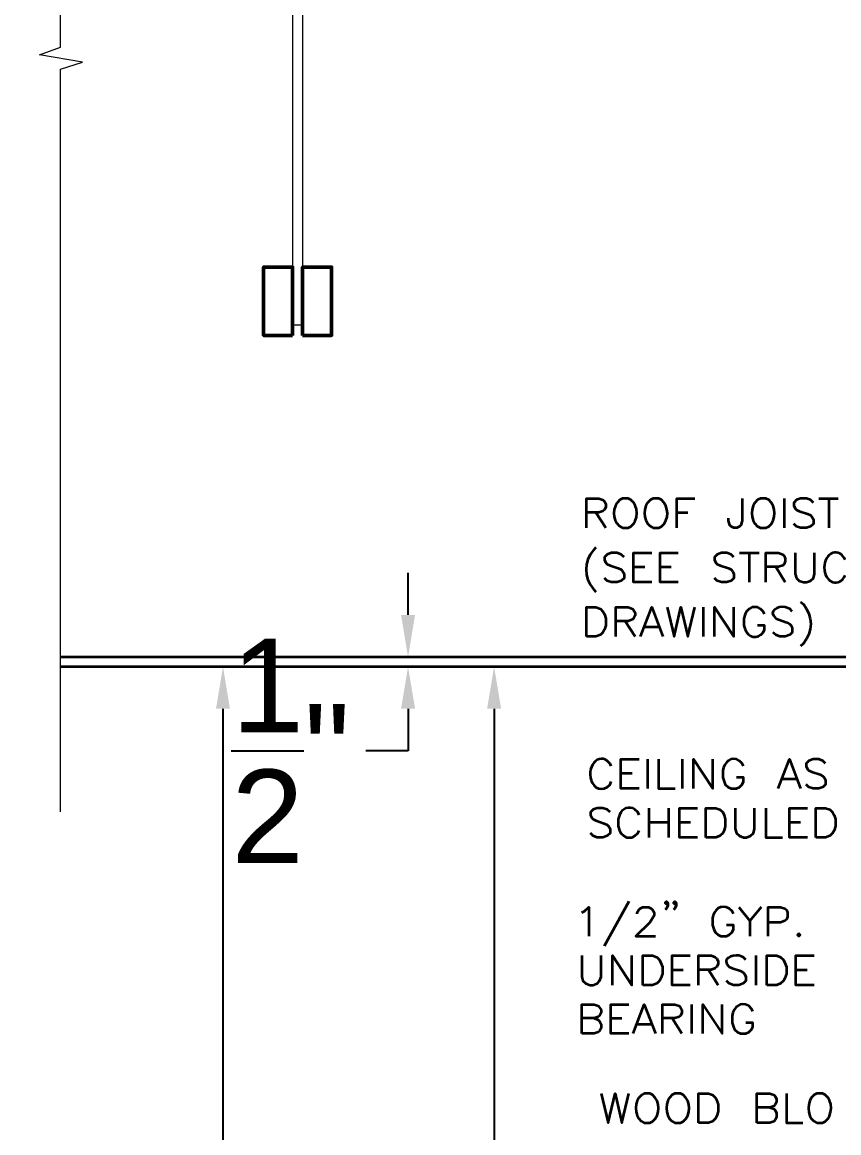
# Model space of a CAD drawing. Header units: inches. Extents: x 5 to 516, y -193 to 129.
# Drawn here: x 85.855 to 89.349, y -182.222 to -177.474 of the extents above; entities that cross this region are included whole.
import ezdxf

# ---------------------------------------------------------------- set-up
doc = ezdxf.new("R2010")
doc.units = ezdxf.units.IN
doc.header["$MEASUREMENT"] = 0
doc.layers.add('Highlight', color=210, linetype='Continuous')
doc.layers.add('PDF8_Geometry', color=7, linetype='Continuous')
doc.styles.get("Standard").update_dxf_attribs({"font": 'arial.ttf'})
doc.dimstyles.get("Standard").update_dxf_attribs({"dimtxt": 0.4, "dimasz": 0.18, "dimexe": 0.18, "dimexo": 0.0625, "dimgap": 0.09, "dimtad": 0, "dimtih": 1, "dimtoh": 1, "dimdec": 4, "dimlfac": 12, "dimzin": 0, "dimdsep": 46, "dimlunit": 4, "dimtxsty": 'Standard', "dimcen": 0.09, "dimadec": 3, "dimazin": 0, "dimtfac": 1, "dimtdec": 4, "dimtofl": 0, "dimtmove": 0, "dimatfit": 3, "dimfxl": 1, "dimtolj": 1, "dimtzin": 0, "dimarcsym": 0})

# ---------------------------------------------------------------- blocks, each defined once
blk = doc.blocks.new('*D117')
at = {"layer": 'Defpoints', "color": 0, "transparency": 16777216}
for p in [(86.7141, -180.2291), (86.7141, -180.2291), (86.7141, -189.8458)]:
    blk.add_point(p, dxfattribs=at)
at = {"layer": 'Highlight', "color": 0, "lineweight": -2, "transparency": 16777216}
for p, q in [((86.6516, -180.2291), (86.5341, -180.2291)), ((86.7141, -180.4091), (86.7141, -184.4688)), ((86.7141, -189.6658), (86.7141, -185.6061)), ((86.6516, -189.8458), (86.5341, -189.8458))]:
    blk.add_line(p, q, dxfattribs=at)
at = {"layer": 'Highlight', "color": 0, "transparency": 16777216}
for points in [[(86.6841, -180.4091), (86.7441, -180.4091), (86.7141, -180.2291)], [(86.6841, -189.6658), (86.7441, -189.6658), (86.7141, -189.8458)]]:
    blk.add_solid(points, dxfattribs=at)
at = {"layer": 'Highlight', "color": 0, "transparency": 16777216, "insert": (86.7141, -185.0374), "char_height": 0.4, "attachment_point": 5}
blk.add_mtext('\\A1;9\'-7{\\H1x;\\S3/8;}"', dxfattribs=at)
blk = doc.blocks.new('*D118')
at = {"layer": 'Defpoints', "color": 0, "transparency": 16777216}
for p in [(87.8741, -180.2291), (87.8741, -180.2291), (87.8741, -189.8958)]:
    blk.add_point(p, dxfattribs=at)
at = {"layer": 'Highlight', "color": 0, "lineweight": -2, "transparency": 16777216}
for p, q in [((87.8116, -180.2291), (87.6941, -180.2291)), ((87.8741, -180.4091), (87.8741, -184.7682)), ((87.8741, -189.7158), (87.8741, -185.3567)), ((87.8116, -189.8958), (87.6941, -189.8958))]:
    blk.add_line(p, q, dxfattribs=at)
at = {"layer": 'Highlight', "color": 0, "transparency": 16777216}
for points in [[(87.8441, -180.4091), (87.9041, -180.4091), (87.8741, -180.2291)], [(87.8441, -189.7158), (87.9041, -189.7158), (87.8741, -189.8958)]]:
    blk.add_solid(points, dxfattribs=at)
at = {"layer": 'Highlight', "color": 0, "transparency": 16777216, "insert": (87.8741, -185.0624), "char_height": 0.4, "attachment_point": 5}
blk.add_mtext('\\A1;9\'-8"', dxfattribs=at)
blk = doc.blocks.new('*D122')
at = {"layer": 'Defpoints', "color": 0, "transparency": 16777216}
for p in [(87.506, -180.188), (87.506, -180.2291), (87.506, -180.2291)]:
    blk.add_point(p, dxfattribs=at)
at = {"layer": 'Highlight', "color": 0, "lineweight": -2, "transparency": 16777216}
for p, q in [((87.506, -180.008), (87.506, -179.828)), ((87.4435, -180.188), (87.326, -180.188)), ((87.4435, -180.2291), (87.326, -180.2291)), ((87.506, -180.4091), (87.506, -180.5891)), ((87.506, -180.5891), (87.326, -180.5891))]:
    blk.add_line(p, q, dxfattribs=at)
at = {"layer": 'Highlight', "color": 0, "transparency": 16777216}
for points in [[(87.476, -180.008), (87.536, -180.008), (87.506, -180.188)], [(87.476, -180.4091), (87.536, -180.4091), (87.506, -180.2291)]]:
    blk.add_solid(points, dxfattribs=at)
at = {"layer": 'Highlight', "color": 0, "transparency": 16777216, "insert": (87.0041, -180.5891), "char_height": 0.4, "attachment_point": 5}
blk.add_mtext('\\A1;{\\H1x;\\S1/2;}"', dxfattribs=at)

msp = doc.modelspace()

# ---------------------------------------------------------------- linework, layer by layer
at = {"layer": 'PDF8_Geometry', "lineweight": 15}
for points in [[(86.0188494, -180.850227), (86.0188494, -177.6746713), (86.1132939, -177.6446711), (85.9288494, -177.6124491), (86.0188494, -177.5802267), (86.0188494, -175.184671)], [(87.0544053, -176.5246708), (87.0121831, -176.5246708), (87.0121831, -178.7668932)], [(87.0544059, -176.5246708), (87.0544059, -178.7668932)], [(87.0121831, -178.7668935), (87.0544053, -178.7668935)]]:
    msp.add_lwpolyline(points, dxfattribs=at)
at = {"layer": 'PDF8_Geometry', "lineweight": 50}
for points in [[(87.0121831, -178.8124495), (87.0121831, -178.5202272), (86.8877386, -178.5202272), (86.8877386, -178.8124495)], [(87.0544059, -178.8124495), (87.0544059, -178.5202272), (87.1788503, -178.5202272), (87.1788503, -178.8124495)]]:
    msp.add_lwpolyline(points, close=True, dxfattribs=at)
at = {"layer": 'PDF8_Geometry', "lineweight": 35}
for points in [[(88.2688496, -179.6357822), (88.2688496, -179.5102266), (88.3221829, -179.5102266), (88.3399607, -179.5157821), (88.3466274, -179.5224488), (88.3521829, -179.534671), (88.3521829, -179.5457821), (88.3466274, -179.5580044), (88.3399607, -179.5635599), (88.3221829, -179.5702266), (88.2688496, -179.5702266)], [(88.458849, -179.5157827), (88.4477379, -179.5102272), (88.4232934, -179.5102272), (88.4121823, -179.5157827), (88.3999601, -179.528005)], [(88.5899615, -179.5157827), (88.5788504, -179.5102272), (88.554406, -179.5102272), (88.5432949, -179.5157827), (88.5310726, -179.528005)], [(88.6555164, -179.6357822), (88.6555164, -179.5102266), (88.7332942, -179.5102266)], [(88.9355163, -179.5102272), (88.9355163, -179.6057827), (88.9299607, -179.6235605), (88.9244052, -179.6291161), (88.912183, -179.6357827), (88.8999607, -179.6357827), (88.8877385, -179.6291161), (88.882183, -179.6235605), (88.8766274, -179.6057827), (88.8766274, -179.5935605)], [(89.0488487, -179.5157827), (89.0366265, -179.5102272), (89.0132932, -179.5102272), (89.001071, -179.5157827), (88.9899598, -179.528005)], [(89.1144058, -179.5102272), (89.1144058, -179.6357827)], [(89.2399597, -179.5280042), (89.2277375, -179.515782), (89.2099597, -179.5102265), (89.1855152, -179.5102265), (89.1677375, -179.515782), (89.1566263, -179.5280042), (89.1566263, -179.5402265), (89.1621819, -179.5524487), (89.1677375, -179.5580042), (89.1799597, -179.5635598), (89.2155152, -179.575782), (89.2277375, -179.5813376), (89.233293, -179.5880042), (89.2399597, -179.6002265), (89.2399597, -179.6180042), (89.2277375, -179.6291154), (89.2099597, -179.635782), (89.1855152, -179.635782), (89.1677375, -179.6291154), (89.1566263, -179.6180042)], [(89.2632932, -179.5102272), (89.3466265, -179.5102272)], [(89.305516, -179.5102272), (89.305516, -179.6357827)], [(88.3099602, -179.570227), (88.3521824, -179.6357826)], [(88.6555164, -179.570227), (88.7032941, -179.570227)], [(88.4232934, -179.6357827), (88.4477379, -179.6357827), (88.458849, -179.6291161)], [(88.554406, -179.6357827), (88.5788504, -179.6357827), (88.5899615, -179.6291161)], [(89.0132932, -179.6357827), (89.0366265, -179.6357827), (89.0488487, -179.6291161)], [(88.3099602, -179.7191155), (88.298849, -179.7302266)], [(88.4299598, -179.7602272), (88.4177376, -179.7491161), (88.3999598, -179.7424494), (88.3755154, -179.7424494), (88.3577376, -179.7491161), (88.3466265, -179.7602272), (88.3466265, -179.7724494), (88.352182, -179.7846716), (88.3577376, -179.7902272), (88.3699598, -179.7957828), (88.4055154, -179.808005), (88.4177376, -179.8135605), (88.4232931, -179.8202272), (88.4299598, -179.8324494), (88.4299598, -179.8502272), (88.4177376, -179.8613383), (88.3999598, -179.868005), (88.3755154, -179.868005), (88.3577376, -179.8613383), (88.3466265, -179.8502272)], [(88.5488504, -179.8680051), (88.4710726, -179.8680051), (88.4710726, -179.7424496), (88.5488504, -179.7424496)], [(88.6621814, -179.8680051), (88.5844036, -179.8680051), (88.5844036, -179.7424496), (88.6621814, -179.7424496)], [(88.8999599, -179.7602272), (88.8877377, -179.7491161), (88.8699599, -179.7424494), (88.8466266, -179.7424494), (88.8288488, -179.7491161), (88.8166266, -179.7602272), (88.8166266, -179.7724494), (88.8221821, -179.7846716), (88.8288488, -179.7902272), (88.841071, -179.7957828), (88.8766266, -179.808005), (88.8877377, -179.8135605), (88.8944044, -179.8202272), (88.8999599, -179.8324494), (88.8999599, -179.8502272), (88.8877377, -179.8613383), (88.8699599, -179.868005), (88.8466266, -179.868005), (88.8288488, -179.8613383), (88.8166266, -179.8502272)], [(88.9244056, -179.742449), (89.007739, -179.742449)], [(88.9655162, -179.742449), (88.9655162, -179.8680046)], [(89.0366267, -179.8680051), (89.0366267, -179.7424496), (89.0910711, -179.7424496), (89.1088489, -179.7491162), (89.1144045, -179.7546718), (89.11996, -179.766894), (89.11996, -179.7780051), (89.1144045, -179.7902273), (89.1088489, -179.7957829), (89.0910711, -179.8024496), (89.0366267, -179.8024496)], [(89.1621828, -179.742449), (89.1621828, -179.832449), (89.1677384, -179.8502268), (89.1799606, -179.8613379), (89.1977384, -179.8680046), (89.2099606, -179.8680046), (89.2277384, -179.8613379), (89.2399606, -179.8502268), (89.2455161, -179.832449), (89.2455161, -179.742449)], [(88.4710726, -179.8024488), (88.5188504, -179.8024488)], [(88.5844036, -179.8024488), (88.6321814, -179.8024488)], [(89.0788495, -179.8024488), (89.1199606, -179.8680044)], [(88.298849, -179.8980044), (88.3099602, -179.9091155)], [(89.1855163, -179.9513385), (89.1977385, -179.9624496)], [(88.3944057, -180.100227), (88.3944057, -179.9746714), (88.447739, -179.9746714), (88.4655168, -179.9813381), (88.4710724, -179.9868936), (88.477739, -179.9991158), (88.477739, -180.0102269), (88.4710724, -180.0224492), (88.4655168, -180.0280047), (88.447739, -180.0346714), (88.3944057, -180.0346714)], [(88.5010703, -180.100227), (88.5488481, -179.9746714), (88.5966258, -180.100227)], [(88.6144058, -179.974672), (88.6444058, -180.1002275), (88.6732947, -179.974672), (88.7032947, -180.1002275), (88.7332947, -179.974672)], [(88.7688496, -179.974672), (88.7688496, -180.1002275)], [(88.8166266, -180.100227), (88.8166266, -179.9746714), (88.8999599, -180.100227), (88.8999599, -179.9746714)], [(89.0310725, -180.0046719), (89.0255169, -179.9924497), (89.0132947, -179.9813386), (89.0010725, -179.9746719), (88.9777392, -179.9746719), (88.9655169, -179.9813386), (88.9532947, -179.9924497), (88.9477392, -180.0046719), (88.9421836, -180.0224497), (88.9421836, -180.0524497), (88.9477392, -180.0702274)], [(89.1499599, -179.992449), (89.1388488, -179.9813379), (89.1199599, -179.9746713)], [(88.4355163, -180.0346718), (88.4777385, -180.1002274)], [(88.5188496, -180.0580053), (88.5788496, -180.0580053)], [(89.0255169, -180.0824497), (89.0310725, -180.0702274), (89.0310725, -180.0524497), (89.0010725, -180.0524497)], [(89.0788488, -180.022449), (89.0910711, -180.0280046), (89.1266266, -180.0402268), (89.1388488, -180.0468935), (89.1444044, -180.052449), (89.1499599, -180.0646713), (89.1499599, -180.082449), (89.1388488, -180.0935602), (89.1199599, -180.1002268), (89.0966266, -180.1002268), (89.0788488, -180.0935602), (89.0666266, -180.082449)], [(89.1977385, -180.1302274), (89.1855163, -180.1413385)], [(91.5921825, -180.1880046), (86.0188488, -180.1880046)], [(91.4544058, -180.2291163), (86.01885, -180.2291163)], [(88.4944048, -180.7502266), (88.416627, -180.7502266), (88.416627, -180.624671), (88.4944048, -180.624671)], [(88.5299603, -180.6246716), (88.5299603, -180.7502271)], [(88.5777395, -180.6246716), (88.5777395, -180.7502271), (88.6488506, -180.7502271)], [(88.6788499, -180.6246716), (88.6788499, -180.7502271)], [(88.7266269, -180.7502266), (88.7266269, -180.624671), (88.8099602, -180.7502266), (88.8099602, -180.624671)], [(89.0899601, -180.7502266), (89.1377379, -180.624671), (89.1855157, -180.7502266)], [(89.2921832, -180.6435608), (89.2810721, -180.6313386), (89.2632943, -180.6246719), (89.2388498, -180.6246719), (89.2210721, -180.6313386), (89.2088498, -180.6435608), (89.2088498, -180.6546719), (89.2155165, -180.6668942), (89.2210721, -180.6724497), (89.2332943, -180.6791164), (89.2688498, -180.6902275), (89.2810721, -180.6968942), (89.2866276, -180.7024497), (89.2921832, -180.7146719), (89.2921832, -180.7324497), (89.2810721, -180.7446719), (89.2632943, -180.7502275), (89.2388498, -180.7502275), (89.2210721, -180.7446719), (89.2088498, -180.7324497)], [(88.8521816, -180.6724493), (88.8521816, -180.7024493), (88.8577372, -180.720227), (88.8632927, -180.7324493), (88.8755149, -180.7446715), (88.8877372, -180.7502271), (88.9110705, -180.7502271), (88.9232927, -180.7446715), (88.9355149, -180.7324493), (88.9410705, -180.720227), (88.9410705, -180.7024493), (88.9110705, -180.7024493)], [(88.9410705, -180.6546715), (88.9355149, -180.6435604), (88.9232927, -180.6313382)], [(88.3577387, -180.7446715), (88.3699609, -180.7324493), (88.3755164, -180.720227)], [(88.416627, -180.6846714), (88.4644048, -180.6846714)], [(89.1077372, -180.7080049), (89.1677372, -180.7080049)], [(88.36996, -180.8513381), (88.3577378, -180.8391159), (88.33996, -180.8335603), (88.3155155, -180.8335603), (88.2977377, -180.8391159), (88.2866266, -180.8513381), (88.2866266, -180.8635603), (88.2921822, -180.8757825), (88.2977377, -180.8813381), (88.30996, -180.8868936), (88.3455155, -180.8991159), (88.3577378, -180.9046714), (88.3632933, -180.9113381), (88.36996, -180.9224492), (88.36996, -180.9413381), (88.3577378, -180.9524492), (88.33996, -180.9591159), (88.3155155, -180.9591159), (88.2977377, -180.9524492), (88.2866266, -180.9413381)], [(88.5366267, -180.8335599), (88.5366267, -180.9591155)], [(88.61996, -180.8335599), (88.61996, -180.9591155)], [(88.7444036, -180.959116), (88.667737, -180.959116), (88.667737, -180.8335604), (88.7444036, -180.8335604)], [(88.9055164, -180.8335599), (88.9055164, -180.9224488), (88.9110719, -180.9413377), (88.9232942, -180.9524488), (88.9410719, -180.9591155), (88.9532942, -180.9591155), (88.9710719, -180.9524488), (88.9832942, -180.9413377), (88.9888497, -180.9224488), (88.9888497, -180.8335599)], [(89.0366267, -180.8335599), (89.0366267, -180.9591155), (89.1077378, -180.9591155)], [(89.2155171, -180.959116), (89.1377394, -180.959116), (89.1377394, -180.8335604), (89.2155171, -180.8335604)], [(88.5366267, -180.8935608), (88.61996, -180.8935608)], [(88.667737, -180.8935608), (88.7144036, -180.8935608)], [(89.1377394, -180.8935608), (89.1855171, -180.8935608)], [(88.4510712, -181.2324495), (88.3444045, -181.4235607)], [(88.6177379, -181.2391159), (88.6121823, -181.2446715), (88.6055156, -181.2391159), (88.6121823, -181.2324493), (88.6177379, -181.2391159), (88.6177379, -181.250227), (88.6121823, -181.2624493), (88.6055156, -181.2680048)], [(88.6532942, -181.2391159), (88.6477387, -181.2446715), (88.6421831, -181.2391159), (88.6477387, -181.2324493), (88.6532942, -181.2391159), (88.6532942, -181.250227), (88.6477387, -181.2624493), (88.6421831, -181.2680048)], [(88.2488504, -181.2802276), (88.2610726, -181.2746721), (88.2788504, -181.2568943), (88.2788504, -181.3813388)], [(88.4866276, -181.285783), (88.4866276, -181.2802274), (88.4932942, -181.2680052), (88.4988498, -181.2624496), (88.511072, -181.2568941), (88.5344053, -181.2568941), (88.5466276, -181.2624496), (88.5521831, -181.2680052), (88.5588498, -181.2802274), (88.5588498, -181.2924496), (88.5521831, -181.3046719), (88.5399609, -181.3224496), (88.481072, -181.3813385), (88.5644053, -181.3813385)], [(88.8977378, -181.285783), (88.8921822, -181.2746719), (88.87996, -181.2624496)], [(88.9210713, -181.2568941), (88.9688491, -181.315783), (88.9688491, -181.3813386)], [(89.0166275, -181.2568941), (88.9688497, -181.315783)], [(89.0466274, -181.381338), (89.0466274, -181.2568936), (89.0999608, -181.2568936), (89.1177385, -181.2624491), (89.1244052, -181.2680047), (89.1299608, -181.2802269), (89.1299608, -181.2980047), (89.1244052, -181.3102269), (89.1177385, -181.3157825), (89.0999608, -181.3224491), (89.0466274, -181.3224491)], [(88.8088489, -181.3046719), (88.8088489, -181.3335607), (88.8144045, -181.3513385), (88.81996, -181.3635607), (88.8321822, -181.375783), (88.8444045, -181.3813385), (88.8677378, -181.3813385), (88.87996, -181.375783), (88.8921822, -181.3635607), (88.8977378, -181.3513385), (88.8977378, -181.3335607), (88.8677378, -181.3335607)], [(88.2488504, -181.4646714), (88.2488504, -181.5546714), (88.2544059, -181.5724492), (88.2666282, -181.5835603), (88.284406, -181.5902269), (88.2966282, -181.5902269), (88.314406, -181.5835603), (88.3255171, -181.5724492), (88.3321837, -181.5546714), (88.3321837, -181.4646714)], [(88.3799607, -181.5902275), (88.3799607, -181.4646719), (88.463294, -181.5902275), (88.463294, -181.4646719)], [(88.7132927, -181.5902275), (88.6355149, -181.5902275), (88.6355149, -181.4646719), (88.7132927, -181.4646719)], [(88.7488504, -181.5902275), (88.7488504, -181.4646719), (88.8021838, -181.4646719), (88.8199615, -181.4713386), (88.8266282, -181.4768941), (88.8321838, -181.4891164), (88.8321838, -181.5002275), (88.8266282, -181.5124497), (88.8199615, -181.5180053), (88.8021838, -181.5246719), (88.7488504, -181.5246719)], [(88.9510712, -181.4824496), (88.9399601, -181.4713384), (88.9210712, -181.4646718)], [(88.993294, -181.4646714), (88.993294, -181.5902269)], [(89.2432949, -181.5902275), (89.1655171, -181.5902275), (89.1655171, -181.4646719), (89.2432949, -181.4646719)], [(88.6355149, -181.5246712), (88.6832927, -181.5246712)], [(88.7910709, -181.5246712), (88.8321821, -181.5902268)], [(88.8799601, -181.5124496), (88.8921823, -181.5180051), (88.9277379, -181.5302273), (88.9399601, -181.536894), (88.9455157, -181.5424496), (88.9510712, -181.5546718), (88.9510712, -181.5724496), (88.9399601, -181.5835607), (88.9210712, -181.5902273), (88.8977379, -181.5902273), (88.8799601, -181.5835607), (88.8677379, -181.5724496)], [(89.1655171, -181.5246712), (89.2132949, -181.5246712)], [(88.2488504, -181.7980047), (88.2488504, -181.6735603), (88.3021837, -181.6735603), (88.3199615, -181.6791158), (88.3255171, -181.6857825), (88.3321837, -181.6968936), (88.3321837, -181.7091158), (88.3255171, -181.7213381), (88.3199615, -181.7268936), (88.3021837, -181.7324492), (88.2488504, -181.7324492)], [(88.4510721, -181.7980047), (88.3732943, -181.7980047), (88.3732943, -181.6735603), (88.4510721, -181.6735603)], [(88.4688482, -181.7980047), (88.516626, -181.6735603), (88.5644038, -181.7980047)], [(88.5944043, -181.7980047), (88.5944043, -181.6735603), (88.6477377, -181.6735603), (88.6655155, -181.6791158), (88.671071, -181.6857825), (88.6777377, -181.6968936), (88.6777377, -181.7091158), (88.671071, -181.7213381), (88.6655155, -181.7268936), (88.6477377, -181.7324492), (88.5944043, -181.7324492)], [(88.7188483, -181.6735608), (88.7188483, -181.7980053)], [(88.7666275, -181.7980047), (88.7666275, -181.6735603), (88.8499608, -181.7980047), (88.8499608, -181.6735603)], [(88.8921822, -181.7213385), (88.8921822, -181.7513385), (88.8977378, -181.7691163), (88.9032934, -181.7802274), (88.9155156, -181.7924496), (88.9277378, -181.7980052), (88.9510711, -181.7980052), (88.9632934, -181.7924496), (88.9755156, -181.7802274), (88.9810711, -181.7691163), (88.9810711, -181.7513385), (88.9510711, -181.7513385)], [(88.9810711, -181.7035607), (88.9755156, -181.6913385), (88.9632934, -181.6791163)], [(88.3021816, -181.7324496), (88.3199593, -181.7391162), (88.3255149, -181.7446718), (88.3321816, -181.756894), (88.3321816, -181.7746718), (88.3255149, -181.786894), (88.3199593, -181.7924496), (88.3021816, -181.7980051), (88.2488482, -181.7980051)], [(88.3732943, -181.7324496), (88.4210721, -181.7324496)], [(88.4866276, -181.7568942), (88.5466276, -181.7568942)], [(88.6355149, -181.7324496), (88.6777371, -181.7980051)], [(88.3321837, -182.0546711), (88.3621837, -182.1791156), (88.3921837, -182.0546711), (88.4210726, -182.1791156), (88.4510726, -182.0546711)], [(88.552183, -182.0602267), (88.5410719, -182.0546711), (88.5166275, -182.0546711), (88.5055164, -182.0602267), (88.4932941, -182.0724489)], [(88.6832933, -182.0602267), (88.6721822, -182.0546711), (88.6477378, -182.0546711), (88.6355156, -182.0602267), (88.6244044, -182.0724489)], [(88.9988505, -182.1791162), (88.9988505, -182.0546717), (89.0532949, -182.0546717), (89.0710727, -182.0602273), (89.0766282, -182.0657828), (89.0821838, -182.0780051), (89.0821838, -182.0902273), (89.0766282, -182.1013384), (89.0710727, -182.1080051), (89.0532949, -182.1135606), (88.9988505, -182.1135606)], [(89.1244043, -182.0546711), (89.1244043, -182.1791156), (89.1955154, -182.1791156)], [(89.2910724, -182.0602267), (89.2788502, -182.0546711), (89.2555169, -182.0546711), (89.2432946, -182.0602267), (89.2310724, -182.0724489)], [(89.0532938, -182.113561), (89.0710716, -182.1191166), (89.0766272, -182.1257833), (89.0821827, -182.1380055), (89.0821827, -182.1557833), (89.0766272, -182.1668944), (89.0710716, -182.173561), (89.0532938, -182.1791166), (88.9988494, -182.1791166)], [(88.5166275, -182.1791156), (88.5410719, -182.1791156), (88.552183, -182.17356)], [(88.6477378, -182.1791156), (88.6721822, -182.1791156), (88.6832933, -182.17356)], [(89.2555169, -182.1791156), (89.2788502, -182.1791156), (89.2910724, -182.17356)]]:
    msp.add_lwpolyline(points, dxfattribs=at)
for points in [[(88.2688496, -180.100227), (88.2688496, -179.9746714), (88.3099607, -179.9746714), (88.3288496, -179.9813381), (88.3399607, -179.9924492), (88.3466274, -180.0046714), (88.3521829, -180.0224492), (88.3521829, -180.0524492), (88.3466274, -180.070227), (88.3399607, -180.0824492), (88.3288496, -180.0935603), (88.3099607, -180.100227)], [(88.7799603, -180.959116), (88.7799603, -180.8335604), (88.8221825, -180.8335604), (88.8399603, -180.839116), (88.8521825, -180.8513382), (88.8577381, -180.8635604), (88.8632936, -180.8813382), (88.8632936, -180.9113382), (88.8577381, -180.929116), (88.8521825, -180.9413382), (88.8399603, -180.9524493), (88.8221825, -180.959116)], [(89.2510703, -180.959116), (89.2510703, -180.8335604), (89.2921815, -180.8335604), (89.3099592, -180.839116), (89.3221815, -180.8513382), (89.3288481, -180.8635604), (89.3344037, -180.8813382), (89.3344037, -180.9113382), (89.3288481, -180.929116), (89.3221815, -180.9413382), (89.3099592, -180.9524493), (89.2921815, -180.959116)], [(89.1777377, -181.3691163), (89.1721822, -181.375783), (89.1777377, -181.3813385), (89.1832933, -181.375783)], [(88.511071, -181.5902275), (88.511071, -181.4646719), (88.5521821, -181.4646719), (88.5699599, -181.4713386), (88.5821821, -181.4824497), (88.5877377, -181.4946719), (88.5944043, -181.5124497), (88.5944043, -181.5424497), (88.5877377, -181.5602275), (88.5821821, -181.5724497), (88.5699599, -181.5835608), (88.5521821, -181.5902275)], [(89.041071, -181.5902275), (89.041071, -181.4646719), (89.0821821, -181.4646719), (89.0999599, -181.4713386), (89.1121821, -181.4824497), (89.1177376, -181.4946719), (89.1244043, -181.5124497), (89.1244043, -181.5424497), (89.1177376, -181.5602275), (89.1121821, -181.5724497), (89.0999599, -181.5835608), (89.0821821, -181.5902275)], [(88.7488504, -182.1791162), (88.7488504, -182.0546717), (88.7910727, -182.0546717), (88.8088504, -182.0602273), (88.8210727, -182.0724495), (88.8266282, -182.0835606), (88.8321838, -182.1013384), (88.8321838, -182.1313384), (88.8266282, -182.1491162), (88.8210727, -182.1613384), (88.8088504, -182.1735606), (88.7910727, -182.1791162)]]:
    msp.add_lwpolyline(points, close=True, dxfattribs=at)
msp.add_lwpolyline([(88.4944061, -180.8635609), (88.4888506, -180.8513387), (88.4766284, -180.8391165, 0.508362924), (88.4110728, -180.8635609), (88.4055173, -180.8813387), (88.4055173, -180.9113387), (88.4110728, -180.9291165), (88.4166284, -180.9413387), (88.4288506, -180.9524498), (88.4410728, -180.9591165), (88.4644061, -180.9591165), (88.4766284, -180.9524498), (88.4888506, -180.9413387), (88.4944061, -180.9291165)], format="xyb", dxfattribs=at)
for centre, major_axis, ratio, start_param, end_param in [((89.3348868, -179.8051554), (-0.0001422, 0.0645621), 0.750399506, 5.241955669, 10.460135825), ((88.3334469, -180.6861441), (0.0003369, 0.0632468), 0.765517686, 5.237281967, 8.118790691)]:
    msp.add_ellipse(centre, major_axis=major_axis, ratio=ratio, start_param=start_param, end_param=end_param, dxfattribs=at)
for points in [[(88.3999601, -179.528005), (88.3775527, -179.5626161), (88.3827934, -179.6176161), (88.4232934, -179.6357827)], [(88.458849, -179.6291161), (88.4936082, -179.606542), (88.4924601, -179.5394124), (88.458849, -179.5157827)], [(88.5310726, -179.528005), (88.5079245, -179.5616161), (88.5136652, -179.6184494), (88.554406, -179.6357827)], [(88.5899615, -179.6291161), (88.6247578, -179.603042), (88.6233319, -179.5425975), (88.5899615, -179.5157827)], [(88.9899598, -179.528005), (88.9667006, -179.560505), (88.9731635, -179.6205605), (89.0132932, -179.6357827)], [(89.0488487, -179.6291161), (89.083645, -179.603042), (89.0822191, -179.5425975), (89.0488487, -179.5157827)], [(88.298849, -179.7302266), (88.257775, -179.781097), (88.257775, -179.847134), (88.298849, -179.8980044)], [(89.1977385, -179.9624496), (89.2388126, -180.0133014), (89.2388126, -180.0793755), (89.1977385, -180.1302274)], [(89.1199599, -179.9746713), (89.0894229, -179.9693009), (89.0422192, -179.9887083), (89.0788488, -180.022449)], [(88.9477392, -180.0702274), (88.9602577, -180.1053386), (89.0015169, -180.1133756), (89.0255169, -180.0824497)], [(88.9232927, -180.6313382), (88.8902186, -180.6069863), (88.8570705, -180.6384493), (88.8521816, -180.6724493)], [(88.2866275, -180.7024493), (88.2929238, -180.7396345), (88.321109, -180.7651345), (88.3577387, -180.7446715)], [(88.87996, -181.2624496), (88.8441637, -181.24182), (88.8140156, -181.2679496), (88.8088489, -181.3046719)], [(88.9210712, -181.4646718), (88.8905342, -181.4593014), (88.843349, -181.4787088), (88.8799601, -181.5124496)], [(88.9632934, -181.6791163), (88.9266452, -181.6586533), (88.8984971, -181.6841533), (88.8921822, -181.7213385)], [(88.4932941, -182.0724489), (88.4693497, -182.1027267), (88.4775534, -182.1656897), (88.5166275, -182.1791156)], [(88.552183, -182.17356), (88.5855534, -182.1463193), (88.5870349, -182.0878378), (88.552183, -182.0602267)], [(88.6244044, -182.0724489), (88.6000526, -182.1019489), (88.6097748, -182.1683378), (88.6477378, -182.1791156)], [(88.6832933, -182.17356), (88.7166637, -182.1463193), (88.7181452, -182.0878378), (88.6832933, -182.0602267)], [(89.2310724, -182.0724489), (89.2096465, -182.1032637), (89.2162021, -182.168523), (89.2555169, -182.1791156)], [(89.2910724, -182.17356), (89.3232206, -182.1500786), (89.324128, -182.0835971), (89.2910724, -182.0602267)]]:
    msp.add_open_spline(points, degree=3, dxfattribs=at)

# ---------------------------------------------------------------- dimensions: what is measured, and where the dimension line sits
at = {"layer": 'Highlight'}
for base, p1, p2, angle, picture, middle in [((87.5060142, -180.2291163), (87.5060142, -180.1880046), (87.5060142, -180.2291163), 270, '*D122', (87.0040906, -180.5891163)), ((86.7140781, -180.2291163), (86.7140781, -189.8457832), (86.7140781, -180.2291163), 270, '*D117', (86.7140781, -185.0374497)), ((87.8741112, -180.2291163), (87.8741112, -189.8957831), (87.8741112, -180.2291163), 90, '*D118', (87.8741112, -185.0624497))]:
    dim = msp.add_linear_dim(base=base, p1=p1, p2=p2, angle=angle, dimstyle='Standard', dxfattribs=at)
    dim.commit()
    dim.dimension.update_dxf_attribs({"geometry": picture, "text_midpoint": middle})

doc.saveas('drawing.dxf')
